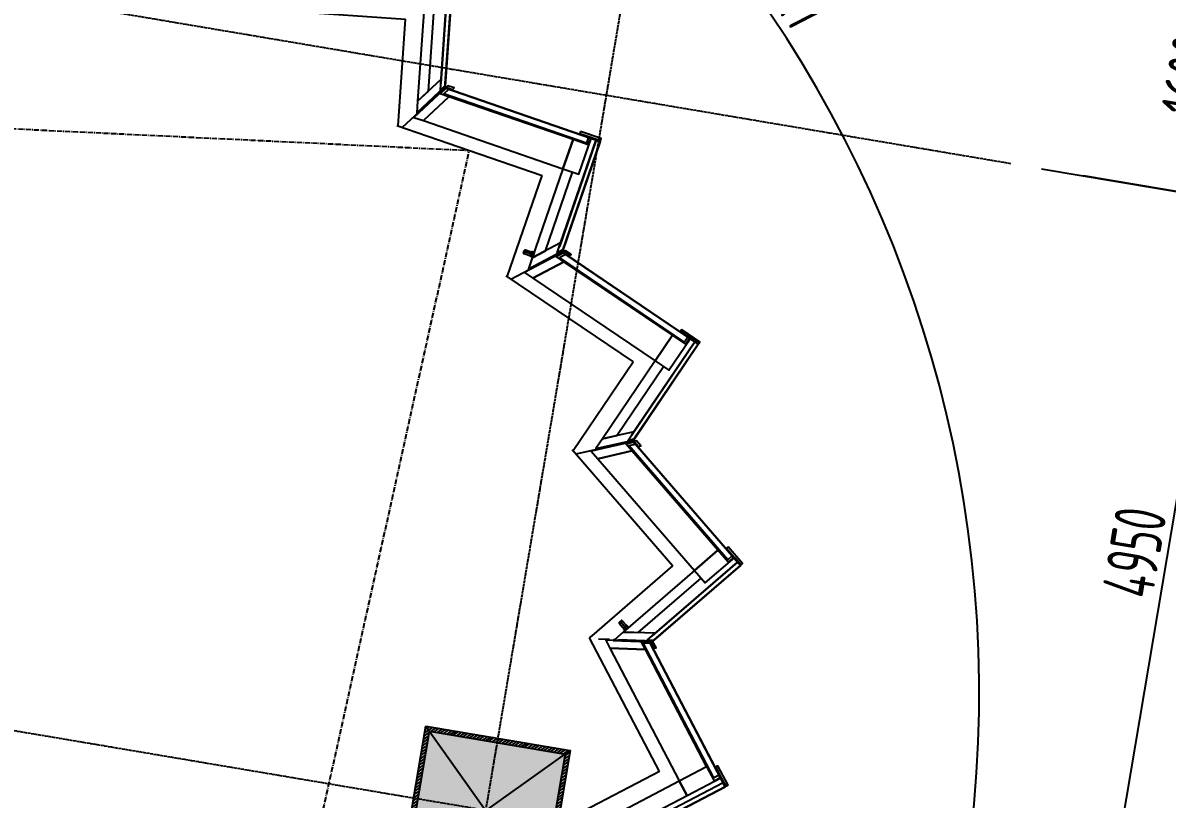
# Model space of a CAD drawing. Extents: x 12199666 to 24617114, y 1197707 to 2548648.
# Drawn here: x 12326763 to 12334578, y 1278049 to 1283348 of the extents above; entities that cross this region are included whole.
import ezdxf

# ---------------------------------------------------------------- set-up
doc = ezdxf.new("R2010")
doc.units = 0
doc.header["$LTSCALE"] = 10
doc.header["$MEASUREMENT"] = 0
for name, pattern in [('TX-COLS-T1-F10~F19$0$HIDDEN', [0.375, 0.25, -0.125]), ('TX-GRID-T1$0$TX-GRID-T1$0$DOTE', [2.42, 2, -0.2, 0.02, -0.2]), ('TX-PLAN-T1-F11$0$\\M+1946A\\M+190FC\\M+182CC\\M+18EED\\M+197DE-5', [5.291537, 3.527692, -0.705771, 0.352692, -0.705383]), ('TX-PLAN-T1-F11$0$ACAD_ISO04W100', [30, 24, -3, 0, -3]), ('TX-PLAN-T1-F11$0$BROKEN_2', [17.7, 12.5, -2.5, 0.2, -2.5])]:
    doc.linetypes.add(name, pattern=pattern)
doc.layers.add('TX-COLS-T1-F10~F19$0$0-COLS-定位用', color=21, linetype='Continuous', plot=False)
for name, color, linetype in [('TX-COLS-T1-F10~F19$0$0S-COLS', 90, 'TX-COLS-T1-F10~F19$0$HIDDEN'), ('TX-COLS-T1-F10~F19$0$0S-COLS-HATCH', 8, 'Continuous'), ('TX-COLS-T1-F10~F19$0$0S-SCOLS-LINE', 2, 'Continuous'), ('TX-GRID-T1$0$A-DIMS-100', 1, 'Continuous'), ('TX-GRID-T1$0$TX-GRID-T1$0$DOTE', 1, 'Continuous'), ('TX-GRID-T1$0$TX-GRID-T1$0$PUB_DIM', 3, 'Continuous'), ('TX-PLAN-T1-DI$0$A-DIMS-100', 1, 'Continuous'), ('TX-PLAN-T1-F11$0$A-FIRE', 1, 'Continuous'), ('TX-PLAN-T1-F11$0$F-Alum', 4, 'Continuous'), ('TX-PLAN-T1-F11$0$F-center', 6, 'TX-PLAN-T1-F11$0$ACAD_ISO04W100'), ('TX-PLAN-T1-F11$0$F-concrete', 7, 'Continuous'), ('TX-PLAN-T1-F11$0$F-dim', 1, 'Continuous'), ('TX-PLAN-T1-F11$0$F-Glass', 5, 'Continuous'), ('TX-PLAN-T1-F11$0$F_MISC', 8, 'Continuous'), ('TX-PLAN-T1-F11$0$FITTINGS', 7, 'Continuous'), ('TX-PLAN-T1-F11$0$G-VOID', 5, 'TX-PLAN-T1-F11$0$\\M+1946A\\M+190FC\\M+182CC\\M+18EED\\M+197DE-5')]:
    doc.layers.add(name, color=color, linetype=linetype)
doc.layers.add('TX-PLAN-T1-F11$0$_EDO-ALUMINIUM-SECTION', color=90, linetype='Continuous', lineweight=30)
doc.layers.add('TX-PLAN-T1-F11$0$幕墙线', color=114, linetype='Continuous', lineweight=30)
doc.styles.add('TX-GRID-T1$0$XD2008', font='xd-hzs.shx', dxfattribs={"width": 0.7, "bigfont": 'xd-hztxt.shx'})
doc.styles.add('TX-PLAN-T1-DI$0$XD2008', font='xd-hzs.shx', dxfattribs={"width": 0.7, "bigfont": 'xd-hztxt.shx'})
doc.dimstyles.new('TX-GRID-T1$0$XD100$0', dxfattribs={"dimscale": 100, "dimtxt": 3.5, "dimasz": 1, "dimexe": 1, "dimexo": 2, "dimgap": 0.5, "dimtad": 1, "dimdec": 0, "dimdsep": 46, "dimtxsty": 'TX-GRID-T1$0$XD2008', "dimblk1": 'TX-GRID-T1$0$_ArchTick', "dimblk2": 'TX-GRID-T1$0$_ArchTick', "dimsah": 1, "dimcen": 2.5, "dimclrt": 4, "dimaunit": 1, "dimadec": 0, "dimazin": 0, "dimtfac": 1, "dimtdec": 0, "dimtix": 1, "dimtmove": 2, "dimatfit": 3, "dimfxl": 0, "dimtolj": 1, "dimtzin": 0, "dimarcsym": 0})
doc.dimstyles.new('TX-PLAN-T1-DI$0$XD100', dxfattribs={"dimscale": 100, "dimtxt": 3.5, "dimasz": 1.5, "dimexe": 1, "dimexo": 2, "dimgap": 0.5, "dimtad": 1, "dimdec": 0, "dimdsep": 46, "dimtxsty": 'TX-PLAN-T1-DI$0$XD2008', "dimcen": 2.5, "dimclrt": 4, "dimaunit": 1, "dimadec": 0, "dimazin": 0, "dimtfac": 1, "dimtdec": 0, "dimtix": 1, "dimtmove": 2, "dimatfit": 3, "dimfxl": 0, "dimtolj": 1, "dimtzin": 0, "dimarcsym": 0})

# ---------------------------------------------------------------- blocks, each defined once
blk = doc.blocks.new('TX-GRID-T1$0$_ArchTick')
at = {"color": 0, "linetype": 'ByBlock', "const_width": 0.4}
blk.add_lwpolyline([(-0.5, -0.5), (0.5, 0.5)], dxfattribs=at)
blk = doc.blocks.new('*D34')
at = {"layer": 'TX-GRID-T1$0$A-DIMS-100', "color": 0, "lineweight": -2, "transparency": 16777216}
for p, q in [((12333719.9, 1282351.3), (12335087, 1282120.6)), ((12334164.9, 1277256.3), (12334988.4, 1282137.3)), ((12332896.4, 1277470.3), (12334263.5, 1277239.6))]:
    blk.add_line(p, q, dxfattribs=at)
at = {"layer": 'TX-GRID-T1$0$A-DIMS-100', "color": 0, "lineweight": -2, "transparency": 16777216, "xscale": 100, "yscale": 100, "zscale": 100}
for p, rotation in [((12334988.4, 1282137.3), 80.42361603489857), ((12334164.9, 1277256.3), 260.4236160348985)]:
    blk.add_blockref('TX-GRID-T1$0$_ArchTick', p, dxfattribs=dict(at, rotation=rotation))
at = {"layer": 'TX-GRID-T1$0$A-DIMS-100', "color": 4, "transparency": 16777216, "insert": (12334354.8, 1279734.2), "char_height": 350, "attachment_point": 5, "rotation": 80.42362, "style": 'TX-GRID-T1$0$XD2008'}
blk.add_mtext('\\A1;4950', dxfattribs=at)
blk = doc.blocks.new('*D35')
at = {"layer": 'TX-GRID-T1$0$A-DIMS-100', "color": 0, "lineweight": -2, "transparency": 16777216}
for p, q in [((12333986.1, 1283929), (12335353.2, 1283698.3)), ((12334988.4, 1282137.3), (12335254.5, 1283715)), ((12333719.9, 1282351.3), (12335087, 1282120.6))]:
    blk.add_line(p, q, dxfattribs=at)
at = {"layer": 'TX-GRID-T1$0$A-DIMS-100', "color": 0, "lineweight": -2, "transparency": 16777216, "xscale": 100, "yscale": 100, "zscale": 100}
for p, rotation in [((12335254.5, 1283715), 80.42361603489813), ((12334988.4, 1282137.3), 260.4236160348981)]:
    blk.add_blockref('TX-GRID-T1$0$_ArchTick', p, dxfattribs=dict(at, rotation=rotation))
at = {"layer": 'TX-GRID-T1$0$A-DIMS-100', "color": 4, "transparency": 16777216, "insert": (12334751.7, 1282988.5), "char_height": 350, "attachment_point": 5, "rotation": 80.42362, "style": 'TX-GRID-T1$0$XD2008'}
blk.add_mtext('\\A1;1600', dxfattribs=at)
blk = doc.blocks.new('TX-PLAN-T1-F11$0$A$C3FFC0167')
at = {"layer": 'TX-PLAN-T1-F11$0$F-dim'}
for p, q in [((-5, 0), (5, 0)), ((0, 5), (0, -5))]:
    blk.add_line(p, q, dxfattribs=at)
blk.add_circle((0, 0), 2, dxfattribs=at)
blk = doc.blocks.new('TX-PLAN-T1-F11$0$jiao2')
for p, q in [((-1328.2, 341.9, 0), (-1050.6, -395.5, 0)), ((-1294.2, 336.7, 0), (-1022.6, -384.9, 0))]:
    blk.add_line(p, q)
at = {"layer": 'TX-PLAN-T1-F11$0$F-Alum', "elevation": 0}
for points in [[(-1200.5, 513.6), (-1228.3, 587.6), (-1329, 344), (-1326.9, 338.5), (-1310.1, 379.1), (-1284.3, 310.6), (-1200.5, 513.6)], [(-973.8, -88.7), (-1200.5, 513.6), (-1239.6, 418.9), (-1039.3, -113.4)], [(-1022.6, -384.9), (-1050.6, -395.5), (-1326.9, 338.5), (-1310.1, 379.1), (-1022.6, -384.9)], [(-29.9, 266.5), (-973.8, -88.7), (-899.5, -286.1), (-60.7, 29.6), (-29.9, 266.5)], [(-47.5, -24.3), (-49.6, -40), (-7.2, -24.1), (33.7, 290.5), (-29.9, 266.5), (-60.7, 29.6), (-1.3, 51.9), (-9.4, -9.9), (-47.5, -24.3), (-49.6, -40)], [(-903.2, -361.3), (-908.1, -348.2), (-982.9, -376.4), (-1002.3, -324.9), (-899.5, -286.1), (-973.8, -88.7), (-1080.4, -128.8), (-986.7, -377.8), (-1048.5, -401.1), (-1043.6, -414.2), (-903.2, -361.3)]]:
    blk.add_lwpolyline(points, dxfattribs=at)
at = {"layer": 'TX-PLAN-T1-F11$0$F-center', "extrusion": (8.46953e-07, -8.46953e-07, 1)}
blk.add_line((-1230.9, 597.1, 0), (-1332.1, 352.2, 0), dxfattribs=at)
at = {"layer": 'TX-PLAN-T1-F11$0$F-center'}
blk.add_line((51.1, 393.2, 0), (0, 0), dxfattribs=at)
at = {"layer": 'TX-PLAN-T1-F11$0$F-concrete'}
for p in [(-1150.6, 721.6, 0), (89.6, 407.7, 0)]:
    blk.add_line(p, (-893.2, 37.8, 0), dxfattribs=at)
at = {"layer": 'TX-PLAN-T1-F11$0$F-Glass', "elevation": 0}
blk.add_lwpolyline([(-19.5, 36.5), (-25.4, -9.6), (-971, -365.5), (-985.5, -327.1), (-19.5, 36.5)], dxfattribs=at)
at = {"layer": 'TX-PLAN-T1-F11$0$F_MISC', "rotation": 30.01599997489867}
for p in [(-1332.1, 352.2, 0), (0, 0)]:
    blk.add_blockref('TX-PLAN-T1-F11$0$A$C3FFC0167', p, dxfattribs=at)
blk = doc.blocks.new('TX-PLAN-T1-F11$0$jiao3')
at = {"layer": 'TX-PLAN-T1-F11$0$F-Alum'}
for points in [[(-635, -482), (-616.9, -505.9), (28.5, -16), (-21.1, -16), (-635, -482)], [(-319.1, -468.2), (-388, -377.5), (30.3, -60), (218.7, -60), (-319.1, -468.2)], [(289.8, -6), (218.7, -60), (-29.4, -60), (35.1, -11), (-14.5, -11), (-7.9, -6), (289.8, -6)], [(-319.1, -468.2), (-487.1, -595.7), (-553.6, -508.2), (-597.4, -541.5), (-549.1, -605.1), (-560.3, -613.6), (-650.9, -494.1), (-639.8, -485.6), (-599.8, -538.3), (-388, -377.5), (-319.1, -468.2)], [(-319.1, -468.2), (-487.1, -595.7), (58, -1313.9), (299, -1282.6), (-319.1, -468.2)], [(4.8, -1334.9), (-11.2, -1337), (16.7, -1373.7), (336.6, -1332.1), (299, -1282.6), (58, -1313.9), (92.8, -1359.8), (29.9, -1367.9), (4.8, -1334.9)]]:
    blk.add_lwpolyline(points, dxfattribs=at)
at = {"layer": 'TX-PLAN-T1-F11$0$F-center'}
blk.add_line((-34.9, 0), (341.6, 0), dxfattribs=at)
at = {"layer": 'TX-PLAN-T1-F11$0$F-center', "extrusion": (1.17284e-06, 1.67264e-07, 1)}
blk.add_line((13.1, -1380.2, 0), (386.4, -1331.7, 0), dxfattribs=at)
at = {"layer": 'TX-PLAN-T1-F11$0$F-concrete'}
for p, q in [((-174.8, -509.3), (432.3, -48.5)), ((-174.8, -509.3), (447.6, -1329.4)), ((447.6, -1329.4), (433.6, -1346.4, 0))]:
    blk.add_line(p, q, dxfattribs=at)
at = {"layer": 'TX-PLAN-T1-F11$0$F-Glass'}
blk.add_lwpolyline([(80.2, -1356.4), (33.3, -1362.4), (-581.4, -552.6), (-548.8, -527.8), (80.2, -1356.4)], dxfattribs=at)
at = {"layer": 'TX-PLAN-T1-F11$0$F_MISC', "rotation": 308.8485158447402}
for p in [(0, 0), (43.7, -1376.2)]:
    blk.add_blockref('TX-PLAN-T1-F11$0$A$C3FFC0167', p, dxfattribs=at)
blk = doc.blocks.new('*U189')
at = {"layer": 'TX-PLAN-T1-F11$0$FITTINGS', "color": 7}
for p, q in [((2.659439, 3.130249, -7.767326), (0.597366, 1.065002, -7.767326)), ((24.491775, 3.130249, -7.767326), (26.553818, 1.065002, -7.767326)), ((-3.424378, -63.244446, -7.767326), (-3.110199, -48.244446, -7.767326)), ((30.575607, -63.244446, -7.767326), (-3.424378, -63.244446, -7.767326)), ((-0.924378, -43.744446, -7.767326), (-0.199967, -0.865967, -7.767326)), ((28.075607, -43.744446, -7.767326), (-0.924378, -43.744446, -7.767326)), ((-0.424397, -63.244446, -7.767326), (-0.140968, -49.713135, -7.767326)), ((27.261413, -45.244446, -7.767326), (-0.110199, -45.244446, -7.767326)), ((0.075607, -45.244446, -7.767326), (0.075607, -43.744446, -7.767326)), ((25.792412, -48.244446, -7.767326), (1.358795, -48.244446, -7.767326)), ((27.075607, -45.244446, -7.767326), (27.075607, -43.744446, -7.767326)), ((27.575607, -63.244446, -7.767326), (27.292175, -49.713135, -7.767326)), ((27.355423, -0.923584, -7.767326), (28.075607, -43.744446, -7.767326)), ((30.575607, -63.244446, -7.767326), (30.261413, -48.244446, -7.767326))]:
    blk.add_line(p, q, dxfattribs=at)
at = {"layer": 'TX-PLAN-T1-F11$0$FITTINGS', "color": 2, "linetype": 'TX-PLAN-T1-F11$0$BROKEN_2'}
blk.add_line((13.575607, -66.244446, -7.767326), (13.575607, 7.606323, -7.767326), dxfattribs=at)
at = {"layer": 'TX-PLAN-T1-F11$0$FITTINGS', "color": 7, "elevation": -7.767326}
for points in [[(0.677322, 1.148071), (0.636948, 1.106933), (0.597366, 1.065002), (0.558578, 1.022338), (0.520645, 0.978881), (0.483536, 0.934753), (0.447311, 0.889892), (0.411941, 0.84436), (0.377426, 0.798156), (0.343826, 0.751281), (0.311142, 0.703796), (0.279373, 0.6557), (0.24852, 0.606933), (0.218643, 0.557617), (0.189682, 0.507751), (0.161697, 0.457336), (0.134689, 0.406433), (0.108658, 0.354919), (0.083633, 0.302978), (0.059616, 0.25061), (0.036606, 0.197692), (0.014603, 0.144409), (-0.006363, 0.090698), (-0.026291, 0.03656), (-0.045181, -0.017884), (-0.063034, -0.072754), (-0.079788, -0.12793), (-0.095505, -0.183411), (-0.110153, -0.239136), (-0.123703, -0.295227), (-0.136185, -0.351502), (-0.147598, -0.40802), (-0.157913, -0.464783), (-0.16713, -0.521668), (-0.175278, -0.578797), (-0.182297, -0.635987), (-0.188248, -0.69336), (-0.19307, -0.750855), (-0.196793, -0.80835), (-0.199387, -0.865967), (-0.200913, -0.923645)], [(3.794601, 3.857177), (6.236297, 4.031402), (8.681045, 4.155883), (11.127823, 4.230651), (13.575607, 4.255554), (16.023392, 4.230651), (18.470169, 4.155883), (20.914917, 4.031402), (23.356613, 3.857177)], [(26.473862, 1.148071), (26.514236, 1.106933), (26.553818, 1.065002), (26.592605, 1.022338), (26.630539, 0.978881), (26.667648, 0.934753), (26.703873, 0.889892), (26.739242, 0.84436), (26.773758, 0.798156), (26.807358, 0.751281), (26.840042, 0.703796), (26.871811, 0.6557), (26.902664, 0.606933), (26.932541, 0.557617), (26.961502, 0.507751), (26.989487, 0.457336), (27.016495, 0.406433), (27.042526, 0.354919), (27.067551, 0.302978), (27.091568, 0.25061), (27.114578, 0.197692), (27.136581, 0.144409), (27.157547, 0.090698), (27.177475, 0.03656), (27.196365, -0.017884), (27.214218, -0.072754), (27.230972, -0.12793), (27.246689, -0.183411), (27.261337, -0.239136), (27.274917, -0.295227), (27.287399, -0.351502), (27.298813, -0.40802), (27.309128, -0.464783), (27.318344, -0.521668), (27.326492, -0.578797), (27.333511, -0.635987), (27.339462, -0.69336), (27.344284, -0.750855), (27.348007, -0.80835), (27.350601, -0.865967), (27.352127, -0.923645)]]:
    blk.add_lwpolyline(points, dxfattribs=at)
at = {"layer": 'TX-PLAN-T1-F11$0$FITTINGS', "color": 7}
blk.add_polyline3d([(0, 0, 0), (-0.044159, -0.117737, -0.439307), (-0.070603, -0.235718, -0.87975), (-0.079193, -0.353882, -1.32076), (-0.070007, -0.472046, -1.761769), (-0.042984, -0.590088, -2.202181), (0.00177, -0.707764, -2.641444), (0.064239, -0.825013, -3.078973), (0.144287, -0.941651, -3.514203), (0.241882, -1.057496, -3.946563), (0.356872, -1.172425, -4.375486), (0.489136, -1.286255, -4.80042), (0.638412, -1.398926, -5.220796), (0.804565, -1.510193, -5.636088), (0.987381, -1.619935, -6.045746), (1.186645, -1.728089, -6.44923), (1.402008, -1.834412, -6.846015), (1.633285, -1.938782, -7.235578), (1.880112, -2.041077, -7.617437), (2.142197, -2.141175, -7.991069), (2.41922, -2.239014, -8.355991), (2.710739, -2.33429, -8.711741), (3.01651, -2.427063, -9.057837), (3.335968, -2.51709, -9.393839), (3.668823, -2.60431, -9.719315), (4.014633, -2.688538, -10.033825), (4.372864, -2.769776, -10.336962), (4.743133, -2.84784, -10.628332), (5.124863, -2.922669, -10.907559), (5.5177, -2.994141, -11.174277), (5.920944, -3.062134, -11.428136), (6.334289, -3.126648, -11.668817), (6.756988, -3.1875, -11.895983), (7.188614, -3.24469, -12.109359), (7.628555, -3.298096, -12.308669), (8.076263, -3.347657, -12.493621), (8.531128, -3.393311, -12.664012), (8.99263, -3.434998, -12.819607), (9.460083, -3.472657, -12.960189), (9.932876, -3.506287, -13.085596), (10.410461, -3.535767, -13.195642), (10.892151, -3.561097, -13.290206), (11.37738, -3.582276, -13.369147), (11.865463, -3.599183, -13.432376), (12.355759, -3.611939, -13.479803), (12.847671, -3.620362, -13.51136), (13.340546, -3.624573, -13.527014), (13.83371, -3.624512, -13.526751), (14.326538, -3.620179, -13.510559), (14.81842, -3.611573, -13.478479), (15.308624, -3.598694, -13.430526), (15.796646, -3.581604, -13.366774), (16.281769, -3.560303, -13.287295), (16.763306, -3.534851, -13.192218), (17.240753, -3.505249, -13.08165), (17.713379, -3.471497, -12.955747), (18.180664, -3.433655, -12.814656), (18.641937, -3.391846, -12.658581), (19.096603, -3.34607, -12.487696), (19.544052, -3.296387, -12.302248), (19.983719, -3.242859, -12.102471), (20.415054, -3.185547, -11.888644), (20.837494, -3.124573, -11.661012), (21.250427, -3.059937, -11.419893), (21.653396, -2.991822, -11.165598), (22.045807, -2.920227, -10.898457), (22.427246, -2.845276, -10.61881), (22.797104, -2.76709, -10.327046), (23.154907, -2.685791, -10.023515), (23.500244, -2.601441, -9.708641), (23.832672, -2.5141, -9.382818), (24.151718, -2.424012, -9.046463), (24.456985, -2.331177, -8.700034), (24.748077, -2.235779, -8.343978), (25.024536, -2.137879, -7.978749), (25.286194, -2.03772, -7.604841), (25.532501, -1.935303, -7.22272), (25.763214, -1.830872, -6.83291), (25.978073, -1.724488, -6.435892), (26.176788, -1.616333, -6.03219), (26.359039, -1.506531, -5.622341), (26.524658, -1.395142, -5.20686), (26.67337, -1.282471, -4.786324), (26.805054, -1.16858, -4.361246), (26.919418, -1.05365, -3.932205), (27.016449, -0.937745, -3.499743), (27.095947, -0.821106, -3.064426), (27.157837, -0.703858, -2.626823), (27.201965, -0.586182, -2.187517), (27.228409, -0.46814, -1.747076), (27.236969, -0.349976, -1.306066), (27.227783, -0.231812, -0.865056), (27.200821, -0.11377, -0.424643), (27.156067, 0.003906, 0.01462)], dxfattribs=at)
for centre, radius, start, end in [((4.061478, 2.190612, -7.767326), 1.687788, 99.097847, 146.170289), ((23.089737, 2.190612, -7.767326), 1.687788, 33.829711, 80.902153), ((-0.109329, -48.245301, -7.767326), 3.00087, 90.016606, 179.983685), ((27.260559, -48.245301, -7.767326), 3.000855, 0.016315, 89.983685)]:
    blk.add_arc(centre, radius, start, end, dxfattribs=at)
blk = doc.blocks.new('TX-PLAN-T1-F11$0$A$C21521A5F')
at = {"color": 2, "true_color": 0xf1eb1f, "extrusion": (6.41462e-07, -2.7552e-06, 1), "rotation": 74.96016078148239}
blk.add_blockref('TX-PLAN-T1-F11$0$jiao2', (-7.2, -6948, 0), dxfattribs=at)
at = {"color": 2, "true_color": 0xf1eb1f, "extrusion": (2.91824e-07, -2.98369e-06, 1), "rotation": 59.92032156323366}
blk.add_blockref('TX-PLAN-T1-F11$0$jiao2', (-693, -8143.1, 0), dxfattribs=at)
at = {"color": 2, "true_color": 0xf1eb1f, "extrusion": (-1.11832e-07, -3.31219e-06, 1), "rotation": 44.88048234480981}
blk.add_blockref('TX-PLAN-T1-F11$0$jiao2', (-1665.4, -9119.2, 0), dxfattribs=at)
at = {"color": 2, "true_color": 0xf1eb1f, "extrusion": (-6.24289e-07, -3.74921e-06, 1), "rotation": 29.84064312637339}
blk.add_blockref('TX-PLAN-T1-F11$0$jiao2', (-2857.8, -9809.6, 0), dxfattribs=at)
at = {"color": 3, "rotation": 90}
blk.add_blockref('TX-PLAN-T1-F11$0$jiao3', (-5561.3, -10189.8, 0), dxfattribs=at)
at = {"layer": 'TX-PLAN-T1-F11$0$F_MISC', "extrusion": (8.13208e-07, 1.47508e-07, 1), "rotation": 350.546288669858}
blk.add_blockref('*U189', (-1720.2, -8863.5, 7.8), dxfattribs=at)
at = {"layer": 'TX-PLAN-T1-F11$0$F_MISC', "extrusion": (7.52342e-07, -2.0812e-06, 1), "rotation": 320.4666102334403}
blk.add_blockref('*U189', (-4099.8, -9924.4, 7.8), dxfattribs=at)
blk = doc.blocks.new('TX-PLAN-T1-F11$0$标准层幕墙0118')
at = {"color": 3, "rotation": 90}
blk.add_blockref('TX-PLAN-T1-F11$0$A$C21521A5F', (22760.2, 37461.3, 0), dxfattribs=at)
blk = doc.blocks.new('TX-PLAN-T1-DI$0$_ArchTick')
at = {"color": 0, "linetype": 'ByBlock', "const_width": 0.4}
blk.add_lwpolyline([(-0.5, -0.5), (0.5, 0.5)], dxfattribs=at)
blk = doc.blocks.new('*D243')
at = {"layer": 'TX-PLAN-T1-DI$0$A-DIMS-100', "color": 0, "lineweight": -2, "transparency": 16777216}
blk.add_arc((12324995.5, 1278760.9), 8297.6, 350.44615, 80.42362, dxfattribs=at)
at = {"layer": 'TX-PLAN-T1-DI$0$A-DIMS-100', "color": 0, "lineweight": -2, "transparency": 16777216, "xscale": 100, "yscale": 100, "zscale": 100}
for p, rotation in [((12326375.9, 1286942.9), 170.4236160372123), ((12333178, 1277383.7), 260.4461516975009)]:
    blk.add_blockref('TX-PLAN-T1-DI$0$_ArchTick', p, dxfattribs=dict(at, rotation=rotation))
at = {"layer": 'TX-PLAN-T1-DI$0$A-DIMS-100', "color": 4, "transparency": 16777216, "insert": (12331939.5, 1283702.1), "char_height": 350, "attachment_point": 5, "rotation": 305.43488, "style": 'TX-PLAN-T1-DI$0$XD2008'}
blk.add_mtext('\\A1;1378x7', dxfattribs=at)
blk = doc.blocks.new('TX-COLS-T1-F10~F19$0$COLS-T1-1000x1000x30')
at = {"layer": 'TX-COLS-T1-F10~F19$0$0S-COLS-HATCH'}
h = blk.add_hatch(dxfattribs=at)
h.set_pattern_fill('ANSI31', color=256, scale=5)
h.set_pattern_definition([(45, (0, 0), (-11.22532, 11.22532), [])])
h.paths.add_polyline_path([(-470, 470), (470, 470), (470, -470), (-470, -470)], flags=16)
h.paths.add_polyline_path([(-500, 500), (500, 500), (500, -500), (-500, -500)])
h = blk.add_hatch(color=256, dxfattribs=at)
h.dxf.hatch_style = 1
h.paths.add_polyline_path([(-470, 470), (470, 470), (470, -470), (-470, -470)])
at = {"layer": 'TX-COLS-T1-F10~F19$0$0-COLS-定位用'}
for p, q in [((-500, -500), (500, 500)), ((-500, 500), (500, -500))]:
    blk.add_line(p, q, dxfattribs=at)
at = {"layer": 'TX-COLS-T1-F10~F19$0$0S-SCOLS-LINE'}
for points in [[(-500, 500), (500, 500), (500, -500), (-500, -500)], [(-470, 470), (470, 470), (470, -470), (-470, -470)]]:
    blk.add_lwpolyline(points, close=True, dxfattribs=at)
blk = doc.blocks.new('TX-COLS-T1-F10~F19')
at = {"layer": 'TX-COLS-T1-F10~F19$0$0S-COLS', "rotation": 350.4236160359932}
blk.add_blockref('TX-COLS-T1-F10~F19$0$COLS-T1-1000x1000x30', (12329924.8, 1277971.6), dxfattribs=at)
blk = doc.blocks.new('TX-GRID-T1')
at = {"layer": 'TX-GRID-T1$0$TX-GRID-T1$0$DOTE', "linetype": 'TX-GRID-T1$0$TX-GRID-T1$0$DOTE'}
for p, q in [((12333509.4, 1282386.8), (12291601.6, 1289457.2)), ((12324143.7, 1243705.8), (12331197.5, 1285515)), ((12332685.9, 1277505.8), (12290778.1, 1284576.2))]:
    blk.add_line(p, q, dxfattribs=at)
at = {"layer": 'TX-GRID-T1$0$TX-GRID-T1$0$PUB_DIM'}
blk.add_line((12336965.2, 1281803.8), (12334007, 1282302.9), dxfattribs=at)
at = {"layer": 'TX-GRID-T1$0$A-DIMS-100'}
dim = blk.add_linear_dim(base=(12335254.5, 1283715), p1=(12333522.7, 1282384.6), p2=(12333788.9, 1283962.3), angle=80.42362, dimstyle='TX-GRID-T1$0$XD100$0', dxfattribs=at)
dim.commit()
dim.dimension.update_dxf_attribs({"geometry": '*D35', "text_midpoint": (12334751.7, 1282988.5), "dimtype": 129})
dim = blk.add_aligned_dim(p1=(12332699.2, 1277503.5), p2=(12333522.7, 1282384.6), distance=-1486.4, dimstyle='TX-GRID-T1$0$XD100$0', dxfattribs=at)
dim.commit()
dim.dimension.update_dxf_attribs({"geometry": '*D34', "text_midpoint": (12334354.8, 1279734.2)})
blk = doc.blocks.new('TX-PLAN-T1-DI')
at = {"layer": 'TX-PLAN-T1-DI$0$A-DIMS-100'}
dim = blk.add_angular_dim_2l(base=(12332770.7, 1281658.5), line1=((12333680.7, 1277299.1), (12304261, 1282250.7)), line2=((12325927.1, 1284283), (12326458.9, 1287434.8)), text='1378x7', dimstyle='TX-PLAN-T1-DI$0$XD100', override={"dimasz": 1, "dimblk1": 'TX-PLAN-T1-DI$0$_ArchTick', "dimblk2": 'TX-PLAN-T1-DI$0$_ArchTick', "dimsah": 1}, dxfattribs=at)
dim.commit()
dim.dimension.update_dxf_attribs({"geometry": '*D243', "text_midpoint": (12331939.5, 1283702.1)})
blk = doc.blocks.new('TX-PLAN-T1-F11')
at = {"layer": 'TX-PLAN-T1-F11$0$G-VOID', "elevation": 3.6}
for points in [[(12310420.2, 1278675.8), (12313517.7, 1283253), (12329812.2, 1282477.3)], [(12308677, 1248207), (12322536.2, 1249667.4), (12329812.2, 1282477.3)]]:
    blk.add_lwpolyline(points, dxfattribs=at)
at = {"layer": 'TX-PLAN-T1-F11$0$幕墙线'}
blk.add_lwpolyline([(12329700.5, 1283702.1), (12329645, 1282905.2), (12330706.2, 1282539.1), (12330445.7, 1281783.9), (12331375.6, 1281155), (12330928.1, 1280493.3), (12331663, 1279644.6), (12331059, 1279121.7), (12331047.1, 1279113.2), (12331559.6, 1278133.9), (12330853.2, 1277764.3), (12331306.8, 1276547.2), (12330603.7, 1276285.2), (12331057.3, 1275068.1), (12330354.2, 1274806.1), (12330807.7, 1273589), (12330104.6, 1273327), (12330558.2, 1272109.9), (12329855.1, 1271847.9), (12330308.6, 1270630.8), (12329605.5, 1270368.8), (12330059.1, 1269151.7), (12329356, 1268889.7), (12329809.6, 1267672.6)], dxfattribs=at)
blk.add_blockref('TX-COLS-T1-F10~F19', (0, 0))
at = {"layer": 'TX-PLAN-T1-F11$0$_EDO-ALUMINIUM-SECTION', "rotation": 350.4236156863823}
blk.add_blockref('TX-PLAN-T1-F11$0$标准层幕墙0118', (12293055.5, 1251790.4), dxfattribs=at)
at = {"layer": 'TX-PLAN-T1-F11$0$A-FIRE'}
blk.add_blockref('TX-PLAN-T1-DI', (0, 0.1), dxfattribs=at)

msp = doc.modelspace()

# ---------------------------------------------------------------- block references
for name in ['TX-PLAN-T1-F11', 'TX-GRID-T1']:
    msp.add_blockref(name, (0, 0))

doc.saveas('drawing.dxf')
